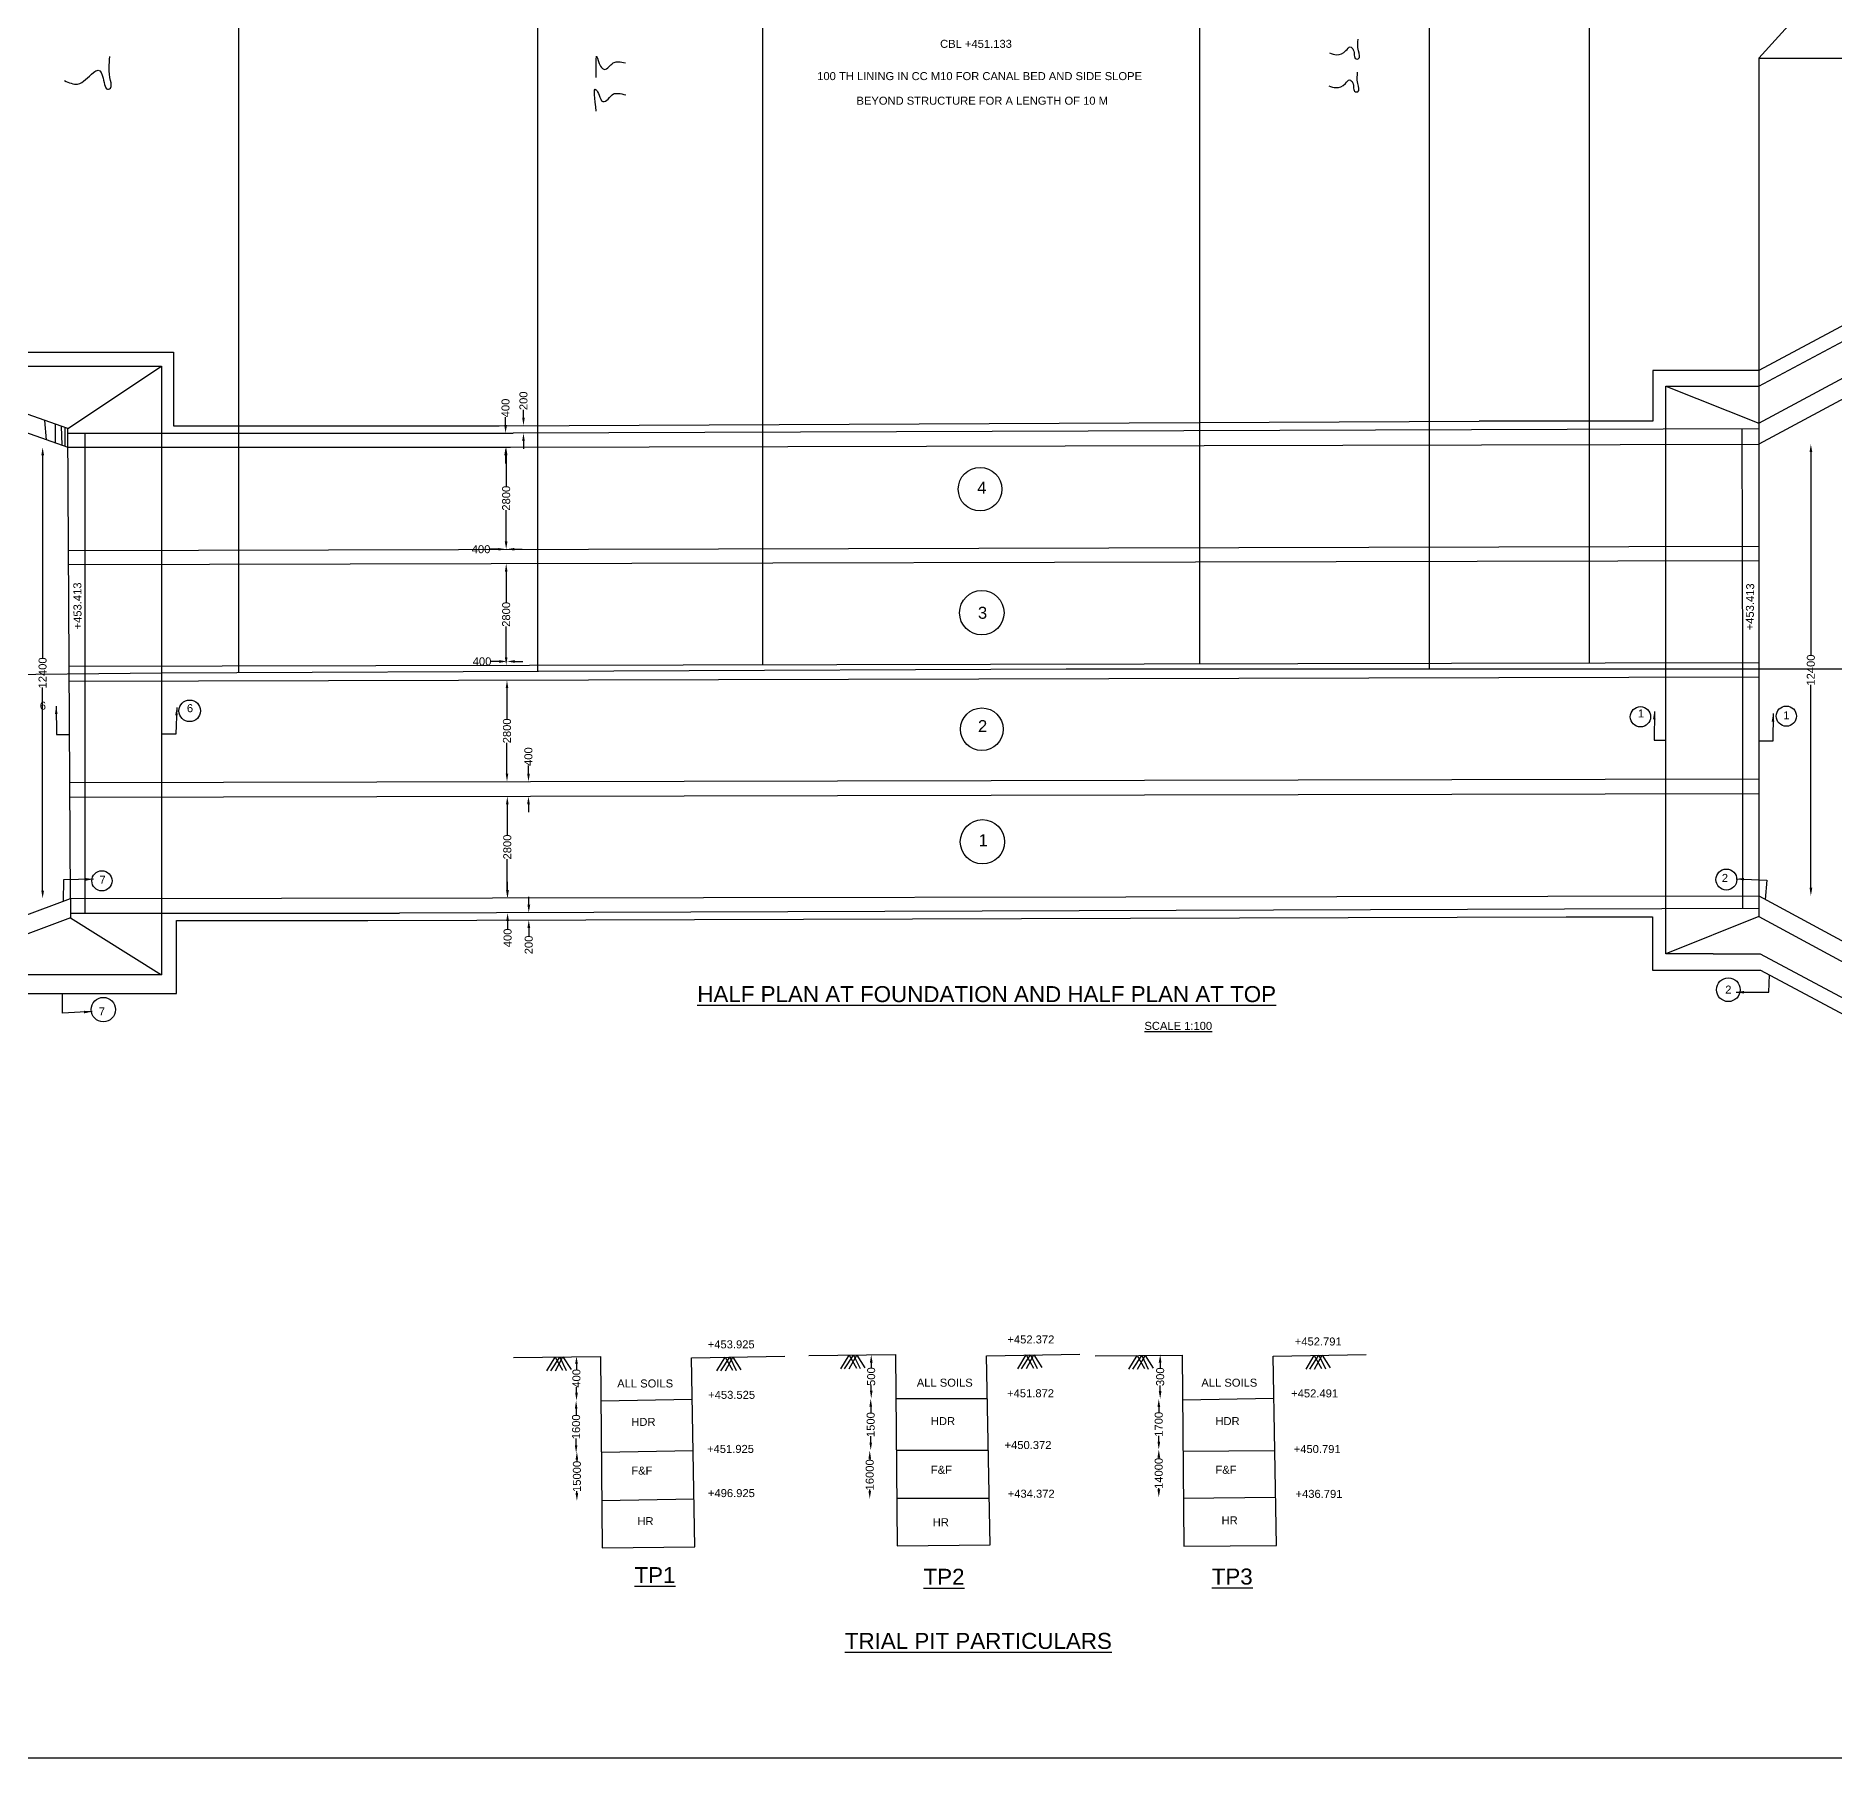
# Model space of a CAD drawing. Header units: millimetres. Extents: x 2122481 to 2151185, y 45593541 to 45612250.
# Drawn here: x 2129435 to 2140672, y 45593541 to 45604304 of the extents above; entities that cross this region are included whole.
import ezdxf

# ---------------------------------------------------------------- set-up
doc = ezdxf.new("R2010")
doc.units = ezdxf.units.MM
doc.header["$MEASUREMENT"] = 0
doc.header["$PDMODE"] = 32
doc.header["$PDSIZE"] = 300
for name, color, linetype in [('DIMENSIONS', 7, 'Continuous'), ('DRAWING', 2, 'Continuous'), ('TEXT', 7, 'Continuous')]:
    doc.layers.add(name, color=color, linetype=linetype)
doc.styles.get("Standard").update_dxf_attribs({"font": 'arial.ttf', "height": 50})
doc.dimstyles.get("Standard").update_dxf_attribs({"dimtxt": 50, "dimasz": 50, "dimexe": 0.18, "dimexo": 0.0625, "dimgap": 0.09, "dimtad": 0, "dimdec": 0, "dimzin": 0, "dimdsep": 46, "dimtxsty": 'Standard', "dimcen": 0.09, "dimse1": 1, "dimse2": 1, "dimadec": 0, "dimazin": 0, "dimtfac": 1, "dimtdec": 0, "dimtofl": 0, "dimtmove": 0, "dimatfit": 3, "dimfxl": 1, "dimtolj": 1, "dimtzin": 0, "dimarcsym": 0})

# ---------------------------------------------------------------- blocks, each defined once
blk = doc.blocks.new('*D76')
at = {"layer": 'Defpoints', "color": 0, "transparency": 16777216}
for p in [(2140201, 45601753), (2140527, 45601753), (2140201, 45598930)]:
    blk.add_point(p, dxfattribs=at)
at = {"layer": 'DIMENSIONS', "color": 0, "lineweight": -2, "transparency": 16777216}
for p, q in [((2140527, 45601703), (2140527, 45600433)), ((2140527, 45598980), (2140527, 45600249))]:
    blk.add_line(p, q, dxfattribs=at)
at = {"layer": 'DIMENSIONS', "color": 0, "transparency": 16777216}
for points in [[(2140519, 45601703), (2140536, 45601703), (2140527, 45601753)], [(2140519, 45598980), (2140536, 45598980), (2140527, 45598930)]]:
    blk.add_solid(points, dxfattribs=at)
at = {"layer": 'DIMENSIONS', "color": 0, "transparency": 16777216, "insert": (2140527, 45600341), "char_height": 50, "attachment_point": 5, "rotation": 90}
blk.add_mtext('\\A1;12400', dxfattribs=at)
blk = doc.blocks.new('*D78')
at = {"layer": 'Defpoints', "color": 0, "transparency": 16777216}
for p in [(2132515, 45598779), (2132532, 45598824), (2132532, 45598779)]:
    blk.add_point(p, dxfattribs=at)
at = {"layer": 'DIMENSIONS', "color": 0, "lineweight": -2, "transparency": 16777216}
for p, q in [((2132515, 45598874), (2132515, 45598924)), ((2132515, 45598729), (2132515, 45598679))]:
    blk.add_line(p, q, dxfattribs=at)
at = {"layer": 'DIMENSIONS', "color": 0, "transparency": 16777216}
for points in [[(2132507, 45598874), (2132524, 45598874), (2132515, 45598824)], [(2132507, 45598729), (2132524, 45598729), (2132515, 45598779)]]:
    blk.add_solid(points, dxfattribs=at)
at = {"layer": 'DIMENSIONS', "color": 0, "transparency": 16777216, "insert": (2132515, 45598623), "char_height": 50, "attachment_point": 5, "rotation": 90}
blk.add_mtext('\\A1;200', dxfattribs=at)
blk = doc.blocks.new('*D79')
at = {"layer": 'Defpoints', "color": 0, "transparency": 16777216}
for p in [(2132382, 45598917), (2132383, 45598823), (2132383, 45598823)]:
    blk.add_point(p, dxfattribs=at)
at = {"layer": 'DIMENSIONS', "color": 0, "lineweight": -2, "transparency": 16777216}
for p, q in [((2132383, 45598967), (2132383, 45599017)), ((2132383, 45598773), (2132383, 45598723))]:
    blk.add_line(p, q, dxfattribs=at)
at = {"layer": 'DIMENSIONS', "color": 0, "transparency": 16777216}
for points in [[(2132374, 45598967), (2132391, 45598967), (2132383, 45598917)], [(2132374, 45598773), (2132391, 45598773), (2132383, 45598823)]]:
    blk.add_solid(points, dxfattribs=at)
at = {"layer": 'DIMENSIONS', "color": 0, "transparency": 16777216, "insert": (2132383, 45598667), "char_height": 50, "attachment_point": 5, "rotation": 90}
blk.add_mtext('\\A1;400', dxfattribs=at)
blk = doc.blocks.new('*D80')
at = {"layer": 'Defpoints', "color": 0, "transparency": 16777216}
for p in [(2132381, 45599552), (2132381, 45599552), (2132382, 45598917)]:
    blk.add_point(p, dxfattribs=at)
at = {"layer": 'DIMENSIONS', "color": 0, "lineweight": -2, "transparency": 16777216}
for p, q in [((2132381, 45599502), (2132381, 45599310)), ((2132381, 45598967), (2132381, 45599159))]:
    blk.add_line(p, q, dxfattribs=at)
at = {"layer": 'DIMENSIONS', "color": 0, "transparency": 16777216}
for points in [[(2132373, 45599502), (2132389, 45599502), (2132381, 45599552)], [(2132373, 45598967), (2132389, 45598967), (2132381, 45598917)]]:
    blk.add_solid(points, dxfattribs=at)
at = {"layer": 'DIMENSIONS', "color": 0, "transparency": 16777216, "insert": (2132381, 45599235), "char_height": 50, "attachment_point": 5, "rotation": 90}
blk.add_mtext('\\A1;2800', dxfattribs=at)
blk = doc.blocks.new('*D81')
at = {"layer": 'Defpoints', "color": 0, "transparency": 16777216}
for p in [(2132381, 45599552), (2132513, 45599644), (2132513, 45599644)]:
    blk.add_point(p, dxfattribs=at)
at = {"layer": 'DIMENSIONS', "color": 0, "lineweight": -2, "transparency": 16777216}
for p, q in [((2132513, 45599694), (2132513, 45599744)), ((2132513, 45599502), (2132513, 45599452))]:
    blk.add_line(p, q, dxfattribs=at)
at = {"layer": 'DIMENSIONS', "color": 0, "transparency": 16777216}
for points in [[(2132505, 45599694), (2132522, 45599694), (2132513, 45599644)], [(2132505, 45599502), (2132522, 45599502), (2132513, 45599552)]]:
    blk.add_solid(points, dxfattribs=at)
at = {"layer": 'DIMENSIONS', "color": 0, "transparency": 16777216, "insert": (2132513, 45599800), "char_height": 50, "attachment_point": 5, "rotation": 90}
blk.add_mtext('\\A1;400', dxfattribs=at)
blk = doc.blocks.new('*D82')
at = {"layer": 'Defpoints', "color": 0, "transparency": 16777216}
for p in [(2132379, 45600278), (2132379, 45600278), (2132381, 45599643)]:
    blk.add_point(p, dxfattribs=at)
at = {"layer": 'DIMENSIONS', "color": 0, "lineweight": -2, "transparency": 16777216}
for p, q in [((2132379, 45600228), (2132379, 45600036)), ((2132379, 45599693), (2132379, 45599886))]:
    blk.add_line(p, q, dxfattribs=at)
at = {"layer": 'DIMENSIONS', "color": 0, "transparency": 16777216}
for points in [[(2132371, 45600228), (2132387, 45600228), (2132379, 45600278)], [(2132371, 45599693), (2132387, 45599693), (2132379, 45599643)]]:
    blk.add_solid(points, dxfattribs=at)
at = {"layer": 'DIMENSIONS', "color": 0, "transparency": 16777216, "insert": (2132379, 45599961), "char_height": 50, "attachment_point": 5, "rotation": 90}
blk.add_mtext('\\A1;2800', dxfattribs=at)
blk = doc.blocks.new('*D83')
at = {"layer": 'Defpoints', "color": 0, "transparency": 16777216}
for p in [(2132379, 45600395), (2132379, 45600371), (2132379, 45600278)]:
    blk.add_point(p, dxfattribs=at)
at = {"layer": 'DIMENSIONS', "color": 0, "lineweight": -2, "transparency": 16777216}
for p, q in [((2132329, 45600395), (2132279, 45600395)), ((2132429, 45600395), (2132479, 45600395))]:
    blk.add_line(p, q, dxfattribs=at)
at = {"layer": 'DIMENSIONS', "color": 0, "transparency": 16777216}
for points in [[(2132329, 45600403), (2132329, 45600386), (2132379, 45600395)], [(2132429, 45600403), (2132429, 45600386), (2132379, 45600395)]]:
    blk.add_solid(points, dxfattribs=at)
at = {"layer": 'DIMENSIONS', "color": 0, "transparency": 16777216, "insert": (2132223, 45600395), "char_height": 50, "attachment_point": 5}
blk.add_mtext('\\A1;400', dxfattribs=at)
blk = doc.blocks.new('*D84')
at = {"layer": 'Defpoints', "color": 0, "transparency": 16777216}
for p in [(2132374, 45601007), (2132377, 45601007), (2132379, 45600371)]:
    blk.add_point(p, dxfattribs=at)
at = {"layer": 'DIMENSIONS', "color": 0, "lineweight": -2, "transparency": 16777216}
for p, q in [((2132374, 45600957), (2132374, 45600764)), ((2132374, 45600421), (2132374, 45600614))]:
    blk.add_line(p, q, dxfattribs=at)
at = {"layer": 'DIMENSIONS', "color": 0, "transparency": 16777216}
for points in [[(2132366, 45600957), (2132382, 45600957), (2132374, 45601007)], [(2132366, 45600421), (2132382, 45600421), (2132374, 45600371)]]:
    blk.add_solid(points, dxfattribs=at)
at = {"layer": 'DIMENSIONS', "color": 0, "transparency": 16777216, "insert": (2132374, 45600689), "char_height": 50, "attachment_point": 5, "rotation": 90}
blk.add_mtext('\\A1;2800', dxfattribs=at)
blk = doc.blocks.new('*D85')
at = {"layer": 'Defpoints', "color": 0, "transparency": 16777216}
for p in [(2132374, 45601096), (2132374, 45601096), (2132374, 45601007)]:
    blk.add_point(p, dxfattribs=at)
at = {"layer": 'DIMENSIONS', "color": 0, "lineweight": -2, "transparency": 16777216}
for p, q in [((2132324, 45601096), (2132274, 45601096)), ((2132424, 45601096), (2132474, 45601096))]:
    blk.add_line(p, q, dxfattribs=at)
at = {"layer": 'DIMENSIONS', "color": 0, "transparency": 16777216}
for points in [[(2132324, 45601104), (2132324, 45601088), (2132374, 45601096)], [(2132424, 45601104), (2132424, 45601088), (2132374, 45601096)]]:
    blk.add_solid(points, dxfattribs=at)
at = {"layer": 'DIMENSIONS', "color": 0, "transparency": 16777216, "insert": (2132217, 45601096), "char_height": 50, "attachment_point": 5}
blk.add_mtext('\\A1;400', dxfattribs=at)
blk = doc.blocks.new('*D86')
at = {"layer": 'Defpoints', "color": 0, "transparency": 16777216}
for p in [(2132374, 45601733), (2132374, 45601733), (2132374, 45601096)]:
    blk.add_point(p, dxfattribs=at)
at = {"layer": 'DIMENSIONS', "color": 0, "lineweight": -2, "transparency": 16777216}
for p, q in [((2132374, 45601683), (2132374, 45601490)), ((2132374, 45601146), (2132374, 45601340))]:
    blk.add_line(p, q, dxfattribs=at)
at = {"layer": 'DIMENSIONS', "color": 0, "transparency": 16777216}
for points in [[(2132365, 45601683), (2132382, 45601683), (2132374, 45601733)], [(2132365, 45601146), (2132382, 45601146), (2132374, 45601096)]]:
    blk.add_solid(points, dxfattribs=at)
at = {"layer": 'DIMENSIONS', "color": 0, "transparency": 16777216, "insert": (2132374, 45601415), "char_height": 50, "attachment_point": 5, "rotation": 90}
blk.add_mtext('\\A1;2800', dxfattribs=at)
blk = doc.blocks.new('*D87')
at = {"layer": 'Defpoints', "color": 0, "transparency": 16777216}
for p in [(2132370, 45601822), (2132374, 45601822), (2132374, 45601733)]:
    blk.add_point(p, dxfattribs=at)
at = {"layer": 'DIMENSIONS', "color": 0, "lineweight": -2, "transparency": 16777216}
for p, q in [((2132370, 45601872), (2132370, 45601922)), ((2132370, 45601683), (2132370, 45601633))]:
    blk.add_line(p, q, dxfattribs=at)
at = {"layer": 'DIMENSIONS', "color": 0, "transparency": 16777216}
for points in [[(2132362, 45601872), (2132379, 45601872), (2132370, 45601822)], [(2132362, 45601683), (2132379, 45601683), (2132370, 45601733)]]:
    blk.add_solid(points, dxfattribs=at)
at = {"layer": 'DIMENSIONS', "color": 0, "transparency": 16777216, "insert": (2132370, 45601979), "char_height": 50, "attachment_point": 5, "rotation": 90}
blk.add_mtext('\\A1;400', dxfattribs=at)
blk = doc.blocks.new('*D88')
at = {"layer": 'Defpoints', "color": 0, "transparency": 16777216}
for p in [(2132463, 45601868), (2132463, 45601823), (2132482, 45601868)]:
    blk.add_point(p, dxfattribs=at)
at = {"layer": 'DIMENSIONS', "color": 0, "lineweight": -2, "transparency": 16777216}
for p, q in [((2132482, 45601918), (2132482, 45601968)), ((2132482, 45601773), (2132482, 45601723))]:
    blk.add_line(p, q, dxfattribs=at)
at = {"layer": 'DIMENSIONS', "color": 0, "transparency": 16777216}
for points in [[(2132474, 45601918), (2132490, 45601918), (2132482, 45601868)], [(2132474, 45601773), (2132490, 45601773), (2132482, 45601823)]]:
    blk.add_solid(points, dxfattribs=at)
at = {"layer": 'DIMENSIONS', "color": 0, "transparency": 16777216, "insert": (2132482, 45602024), "char_height": 50, "attachment_point": 5, "rotation": 90}
blk.add_mtext('\\A1;200', dxfattribs=at)
blk = doc.blocks.new('*D89')
at = {"layer": 'Defpoints', "color": 0, "transparency": 16777216}
for p in [(2129477, 45601733), (2129634, 45601733), (2129650, 45598913)]:
    blk.add_point(p, dxfattribs=at)
at = {"layer": 'DIMENSIONS', "color": 0, "lineweight": -2, "transparency": 16777216}
for p, q in [((2129477, 45601683), (2129477, 45600415)), ((2129477, 45598963), (2129477, 45600231))]:
    blk.add_line(p, q, dxfattribs=at)
at = {"layer": 'DIMENSIONS', "color": 0, "transparency": 16777216}
for points in [[(2129469, 45601683), (2129486, 45601683), (2129477, 45601733)], [(2129469, 45598963), (2129486, 45598963), (2129477, 45598913)]]:
    blk.add_solid(points, dxfattribs=at)
at = {"layer": 'DIMENSIONS', "color": 0, "transparency": 16777216, "insert": (2129477, 45600323), "char_height": 50, "attachment_point": 5, "rotation": 90}
blk.add_mtext('\\A1;12400', dxfattribs=at)
blk = doc.blocks.new('*D94')
at = {"layer": 'Defpoints', "color": 0, "transparency": 16777216}
for p in [(2132813, 45596053), (2132816, 45596053), (2132817, 45595775)]:
    blk.add_point(p, dxfattribs=at)
at = {"layer": 'DIMENSIONS', "color": 0, "lineweight": -2, "transparency": 16777216}
for p, q in [((2132813, 45596003), (2132813, 45595970)), ((2132813, 45595825), (2132813, 45595858))]:
    blk.add_line(p, q, dxfattribs=at)
at = {"layer": 'DIMENSIONS', "color": 0, "transparency": 16777216}
for points in [[(2132805, 45596003), (2132822, 45596003), (2132813, 45596053)], [(2132805, 45595825), (2132822, 45595825), (2132813, 45595775)]]:
    blk.add_solid(points, dxfattribs=at)
at = {"layer": 'DIMENSIONS', "color": 0, "transparency": 16777216, "insert": (2132813, 45595914), "char_height": 50, "attachment_point": 5, "rotation": 90}
blk.add_mtext('\\A1;400', dxfattribs=at)
blk = doc.blocks.new('*D95')
at = {"layer": 'Defpoints', "color": 0, "transparency": 16777216}
for p in [(2132813, 45595775), (2132810, 45595446), (2132811, 45595446)]:
    blk.add_point(p, dxfattribs=at)
at = {"layer": 'DIMENSIONS', "color": 0, "lineweight": -2, "transparency": 16777216}
for p, q in [((2132811, 45595725), (2132811, 45595683)), ((2132811, 45595496), (2132811, 45595539))]:
    blk.add_line(p, q, dxfattribs=at)
at = {"layer": 'DIMENSIONS', "color": 0, "transparency": 16777216}
for points in [[(2132803, 45595725), (2132819, 45595725), (2132811, 45595775)], [(2132803, 45595496), (2132819, 45595496), (2132811, 45595446)]]:
    blk.add_solid(points, dxfattribs=at)
at = {"layer": 'DIMENSIONS', "color": 0, "transparency": 16777216, "insert": (2132811, 45595611), "char_height": 50, "attachment_point": 5, "rotation": 90}
blk.add_mtext('\\A1;1600', dxfattribs=at)
blk = doc.blocks.new('*D96')
at = {"layer": 'Defpoints', "color": 0, "transparency": 16777216}
for p in [(2132810, 45595455), (2132816, 45595148), (2132817, 45595148)]:
    blk.add_point(p, dxfattribs=at)
at = {"layer": 'DIMENSIONS', "color": 0, "lineweight": -2, "transparency": 16777216}
for p, q in [((2132816, 45595405), (2132816, 45595393)), ((2132816, 45595198), (2132816, 45595209))]:
    blk.add_line(p, q, dxfattribs=at)
at = {"layer": 'DIMENSIONS', "color": 0, "transparency": 16777216}
for points in [[(2132807, 45595405), (2132824, 45595405), (2132816, 45595455)], [(2132807, 45595198), (2132824, 45595198), (2132816, 45595148)]]:
    blk.add_solid(points, dxfattribs=at)
at = {"layer": 'DIMENSIONS', "color": 0, "transparency": 16777216, "insert": (2132816, 45595301), "char_height": 50, "attachment_point": 5, "rotation": 90}
blk.add_mtext('\\A1;15000', dxfattribs=at)
blk = doc.blocks.new('*D97')
at = {"layer": 'Defpoints', "color": 0, "transparency": 16777216}
for p in [(2134652, 45595463), (2134646, 45595160), (2134651, 45595160)]:
    blk.add_point(p, dxfattribs=at)
at = {"layer": 'DIMENSIONS', "color": 0, "lineweight": -2, "transparency": 16777216}
for p, q in [((2134646, 45595413), (2134646, 45595403)), ((2134646, 45595210), (2134646, 45595220))]:
    blk.add_line(p, q, dxfattribs=at)
at = {"layer": 'DIMENSIONS', "color": 0, "transparency": 16777216}
for points in [[(2134638, 45595413), (2134654, 45595413), (2134646, 45595463)], [(2134638, 45595210), (2134654, 45595210), (2134646, 45595160)]]:
    blk.add_solid(points, dxfattribs=at)
at = {"layer": 'DIMENSIONS', "color": 0, "transparency": 16777216, "insert": (2134646, 45595311), "char_height": 50, "attachment_point": 5, "rotation": 90}
blk.add_mtext('\\A1;16000', dxfattribs=at)
blk = doc.blocks.new('*D98')
at = {"layer": 'Defpoints', "color": 0, "transparency": 16777216}
for p in [(2134648, 45595788), (2134652, 45595788), (2134646, 45595463)]:
    blk.add_point(p, dxfattribs=at)
at = {"layer": 'DIMENSIONS', "color": 0, "lineweight": -2, "transparency": 16777216}
for p, q in [((2134652, 45595738), (2134652, 45595698)), ((2134652, 45595513), (2134652, 45595553))]:
    blk.add_line(p, q, dxfattribs=at)
at = {"layer": 'DIMENSIONS', "color": 0, "transparency": 16777216}
for points in [[(2134644, 45595738), (2134660, 45595738), (2134652, 45595788)], [(2134644, 45595513), (2134660, 45595513), (2134652, 45595463)]]:
    blk.add_solid(points, dxfattribs=at)
at = {"layer": 'DIMENSIONS', "color": 0, "transparency": 16777216, "insert": (2134652, 45595625), "char_height": 50, "attachment_point": 5, "rotation": 90}
blk.add_mtext('\\A1;1500', dxfattribs=at)
blk = doc.blocks.new('*D99')
at = {"layer": 'Defpoints', "color": 0, "transparency": 16777216}
for p in [(2134648, 45596062), (2134655, 45596062), (2134652, 45595788)]:
    blk.add_point(p, dxfattribs=at)
at = {"layer": 'DIMENSIONS', "color": 0, "lineweight": -2, "transparency": 16777216}
for p, q in [((2134655, 45596012), (2134655, 45595980)), ((2134655, 45595838), (2134655, 45595870))]:
    blk.add_line(p, q, dxfattribs=at)
at = {"layer": 'DIMENSIONS', "color": 0, "transparency": 16777216}
for points in [[(2134647, 45596012), (2134664, 45596012), (2134655, 45596062)], [(2134647, 45595838), (2134664, 45595838), (2134655, 45595788)]]:
    blk.add_solid(points, dxfattribs=at)
at = {"layer": 'DIMENSIONS', "color": 0, "transparency": 16777216, "insert": (2134655, 45595925), "char_height": 50, "attachment_point": 5, "rotation": 90}
blk.add_mtext('\\A1;500', dxfattribs=at)
blk = doc.blocks.new('*D100')
at = {"layer": 'Defpoints', "color": 0, "transparency": 16777216}
for p in [(2136451, 45595469), (2136452, 45595170), (2136455, 45595170)]:
    blk.add_point(p, dxfattribs=at)
at = {"layer": 'DIMENSIONS', "color": 0, "lineweight": -2, "transparency": 16777216}
for p, q in [((2136452, 45595419), (2136452, 45595411)), ((2136452, 45595220), (2136452, 45595228))]:
    blk.add_line(p, q, dxfattribs=at)
at = {"layer": 'DIMENSIONS', "color": 0, "transparency": 16777216}
for points in [[(2136444, 45595419), (2136461, 45595419), (2136452, 45595469)], [(2136444, 45595220), (2136461, 45595220), (2136452, 45595170)]]:
    blk.add_solid(points, dxfattribs=at)
at = {"layer": 'DIMENSIONS', "color": 0, "transparency": 16777216, "insert": (2136452, 45595320), "char_height": 50, "attachment_point": 5, "rotation": 90}
blk.add_mtext('\\A1;14000', dxfattribs=at)
blk = doc.blocks.new('*D101')
at = {"layer": 'Defpoints', "color": 0, "transparency": 16777216}
for p in [(2136452, 45595785), (2136458, 45595785), (2136452, 45595469)]:
    blk.add_point(p, dxfattribs=at)
at = {"layer": 'DIMENSIONS', "color": 0, "lineweight": -2, "transparency": 16777216}
for p, q in [((2136452, 45595735), (2136452, 45595700)), ((2136452, 45595519), (2136452, 45595555))]:
    blk.add_line(p, q, dxfattribs=at)
at = {"layer": 'DIMENSIONS', "color": 0, "transparency": 16777216}
for points in [[(2136444, 45595735), (2136461, 45595735), (2136452, 45595785)], [(2136444, 45595519), (2136461, 45595519), (2136452, 45595469)]]:
    blk.add_solid(points, dxfattribs=at)
at = {"layer": 'DIMENSIONS', "color": 0, "transparency": 16777216, "insert": (2136452, 45595627), "char_height": 50, "attachment_point": 5, "rotation": 90}
blk.add_mtext('\\A1;1700', dxfattribs=at)
blk = doc.blocks.new('*D102')
at = {"layer": 'Defpoints', "color": 0, "transparency": 16777216}
for p in [(2136451, 45596063), (2136461, 45596063), (2136452, 45595785)]:
    blk.add_point(p, dxfattribs=at)
at = {"layer": 'DIMENSIONS', "color": 0, "lineweight": -2, "transparency": 16777216}
for p, q in [((2136461, 45596013), (2136461, 45595979)), ((2136461, 45595835), (2136461, 45595869))]:
    blk.add_line(p, q, dxfattribs=at)
at = {"layer": 'DIMENSIONS', "color": 0, "transparency": 16777216}
for points in [[(2136452, 45596013), (2136469, 45596013), (2136461, 45596063)], [(2136452, 45595835), (2136469, 45595835), (2136461, 45595785)]]:
    blk.add_solid(points, dxfattribs=at)
at = {"layer": 'DIMENSIONS', "color": 0, "transparency": 16777216, "insert": (2136461, 45595924), "char_height": 50, "attachment_point": 5, "rotation": 90}
blk.add_mtext('\\A1;300', dxfattribs=at)

msp = doc.modelspace()

# ---------------------------------------------------------------- linework, layer by layer
at = {"layer": 'DRAWING', "color": 0}
for points in [[(2130703.8, 45600323.1), (2130703.8, 45606602.7)], [(2132571, 45600331.4), (2132571, 45606602.7)], [(2133977.6, 45600374.4), (2133977.6, 45606602.7)], [(2136708.1, 45600380.3), (2136708.1, 45606602.7)], [(2138143, 45600346), (2138143, 45606602.7)], [(2139143.3, 45600385.5), (2139143.3, 45606602.7)], [(2140611.5, 45604618.6), (2140201.5, 45604165.1), (2140201.5, 45598799.8)], [(2140201.5, 45604165.1), (2141755, 45604165.1)], [(2125959.2, 45602995.1), (2125959.2, 45604119.4), (2126353.1, 45604119.4), (2126353.1, 45603241.7), (2128955.4, 45602327.7), (2130295.5, 45602327.7), (2130295.5, 45601867.4)], [(2126028.2, 45603983.6), (2126028.2, 45604028.9), (2126268, 45604028.9), (2126268, 45603184.6), (2128955.4, 45602240.8), (2130220.4, 45602240.8), (2130220.4, 45598435.5), (2128992.3, 45598435.5), (2126354.6, 45597413.4), (2126354.6, 45596572.1), (2126123.7, 45596572.1), (2126123.7, 45597594.5), (2129650.5, 45598912.7), (2129633.6, 45601850.3), (2130220.4, 45602240.8)], [(2129633.6, 45601850.3), (2126148.2, 45603080.9), (2126148.1, 45604028.9)], [(2144004.8, 45603044.3), (2144004.8, 45603880.5), (2143450.8, 45603880.5), (2143450.8, 45603591.6), (2142582.1, 45603591.6), (2141709.5, 45603019.3), (2140201.5, 45602213.8), (2139539.4, 45602213.8), (2139539.4, 45601896.9), (2138454.8, 45601896.9)], [(2140201.5, 45602115.9), (2141763.8, 45602947.9), (2142605.1, 45603503.2), (2143539.1, 45603503.2), (2143539.1, 45603793.4), (2143943.9, 45603793.4), (2143943.9, 45603045.7)], [(2140201.5, 45601884.6), (2142582.9, 45603164.3), (2143829.1, 45603164.3), (2143829.1, 45603793.4)], [(2142602.9, 45603043.1), (2140201.5, 45601752.8)], [(2125959.2, 45602995.1), (2126041.1, 45596478.4), (2126443.2, 45596478.4), (2126443.2, 45597348.8), (2128995.6, 45598319.7), (2130314.3, 45598319.7), (2130314.3, 45598775.9), (2131509.1, 45598775.9)], [(2126028.2, 45602995.1), (2128955.4, 45601973.6), (2129634.3, 45601733.3)], [(2139916.2, 45598566.5), (2139621.5, 45598566.5), (2139621.5, 45602115.9), (2140201.5, 45602115.9)], [(2139621.5, 45602115.9), (2140201.5, 45601884.6)], [(2129556, 45601877.7), (2129555.5, 45601761.1)], [(2129592.2, 45601864.9), (2129596.2, 45601746.8)], [(2129616.5, 45601856.4), (2129615.4, 45601739.9)], [(2129633.8, 45601822.5), (2132416.7, 45601822.5)], [(2129742.6, 45598820.6), (2129742.6, 45601822.5)], [(2130295.5, 45601867.4), (2132330.6, 45601867.4)], [(2132330.6, 45601867.4), (2138454.8, 45601896.9)], [(2140201.5, 45601847.8), (2132416.7, 45601822.5)], [(2140102.9, 45600346), (2140098, 45601847.4)], [(2129634.3, 45601733.3), (2132401.7, 45601733.3)], [(2132401.7, 45601733.3), (2140201.5, 45601752.8)], [(2129638, 45601088.8), (2140201.5, 45601116.2)], [(2129638.5, 45601000.3), (2140201.5, 45601025.9)], [(2146775.2, 45600442.8), (2146775.2, 45600346), (2135873.4, 45600346), (2130220.4, 45600321), (2122959.2, 45600244.2), (2122959.2, 45600712.3)], [(2129638, 45600365.2), (2140201.5, 45600387.7)], [(2138997.7, 45598797.9), (2139536.8, 45598797.9), (2139536.8, 45598465.5), (2140212.7, 45598465.5), (2141727.5, 45597656.8), (2142591.6, 45597082.1), (2143455, 45597082.1), (2143455, 45596806.7), (2144010, 45596806.7), (2144010, 45600328.7)], [(2140102.9, 45598850.5), (2140102.9, 45600346)], [(2129638, 45600271), (2140201.5, 45600298.3)], [(2129646.3, 45599637.3), (2140201.5, 45599661.2)], [(2129646.8, 45599546), (2140201.5, 45599569)], [(2129650.5, 45598912.7), (2129650.5, 45598792.2), (2126226.2, 45597508.9), (2126226.2, 45596572.1)], [(2129650.5, 45598912.7), (2140201.5, 45598929.7)], [(2140201.5, 45598929.7), (2142617.5, 45597622.8), (2143950.1, 45597622.8), (2143950.1, 45596897), (2143843, 45596897)], [(2129650.5, 45598820.6), (2131707.5, 45598820.6)], [(2129650.5, 45598792.2), (2130220.4, 45598435.5)], [(2131509.1, 45598775.9), (2138997.7, 45598797.9)], [(2140201.5, 45598850.9), (2131707.5, 45598820.6)], [(2140201.5, 45598799.8), (2139621.5, 45598566.5)], [(2140201.5, 45598799.8), (2142589.4, 45597509.9), (2143843, 45597509.9), (2143843, 45596897)], [(2139916.2, 45598566.5), (2140209.7, 45598566.5), (2141760.1, 45597739.9), (2142612.9, 45597173.5), (2142855.6, 45597180.2)], [(2134264.3, 45596057.3), (2134807.3, 45596062.2), (2134818.1, 45594867.6), (2135397.4, 45594872.8), (2135376.2, 45596055.7), (2135958.9, 45596066.1)], [(2136054.4, 45596054.7), (2136597.4, 45596059.6), (2136608.1, 45594864.9), (2137187.4, 45594870.2), (2137166.3, 45596053.1), (2137748.9, 45596063.5)], [(2132420.3, 45596044.9), (2132963.3, 45596049.8), (2132974, 45594855.2), (2133553.4, 45594860.4), (2133532.2, 45596043.3), (2134114.9, 45596053.7)], [(2132965.8, 45595774.3), (2133536.8, 45595784.5)], [(2134809.8, 45595787.4), (2135381, 45595788)], [(2136599.9, 45595779.6), (2137171, 45595789.8)], [(2132968.7, 45595452.5), (2133542.6, 45595462.8)], [(2134812.7, 45595464.9), (2135386.8, 45595464.2)], [(2137176.9, 45595461.6), (2136602.8, 45595456.5)], [(2132971.4, 45595151.1), (2133548, 45595161.4)], [(2134815.4, 45595166), (2135392.2, 45595164.9)], [(2137182.1, 45595169.1), (2136605.4, 45595163.9)]]:
    msp.add_lwpolyline(points, dxfattribs=at)
for centre, radius in [((2135335.3, 45601471.6), 136.2), ((2135346.2, 45600699.3), 138.9), ((2135346.2, 45599970.9), 133.4), ((2139462.1, 45600049), 63.4), ((2140373.8, 45600053), 63.2), ((2135350.2, 45599267.6), 138.4), ((2139999.2, 45599031.6), 65.5), ((2140011.4, 45598343.2), 74.3)]:
    msp.add_circle(centre, radius, dxfattribs=at)
for points in [[(2137518, 45604198.3), (2137563.9, 45604186.5), (2137622.1, 45604212.8), (2137648.9, 45604235.3), (2137667.7, 45604218.4), (2137685.5, 45604160.7), (2137699.1, 45604161.2), (2137700.1, 45604212.1), (2137698.7, 45604283.9)], [(2129613.7, 45604025.1), (2129696, 45604003.8), (2129796, 45604076.2), (2129823.4, 45604089.6), (2129855.1, 45604040.3), (2129889.6, 45603971.4), (2129900.2, 45603978.4), (2129901.6, 45604024.9), (2129897.3, 45604175.4)], [(2132936.2, 45604043.8), (2132941.1, 45604174.5), (2132963.1, 45604115.9), (2132990.6, 45604095.1), (2133028.5, 45604124.4), (2133048.1, 45604138.5), (2133074.9, 45604143.4), (2133118.9, 45604135.4)], [(2137514, 45603992.9), (2137559.9, 45603981.1), (2137618.1, 45604007.4), (2137644.9, 45604029.9), (2137663.6, 45604013), (2137681.5, 45603955.3), (2137695.1, 45603955.8), (2137696.1, 45604006.7), (2137694.7, 45604078.5)], [(2132936.9, 45603833.5), (2132935.7, 45603968.4), (2132954.6, 45603934.2), (2132977.8, 45603893.9), (2133012, 45603909.8), (2133044.4, 45603942.2), (2133073.2, 45603945.2), (2133120.8, 45603936.7)]]:
    msp.add_spline(points, degree=3, dxfattribs=at)
at = {"layer": 'TEXT', "color": 0}
msp.add_lwpolyline([(2151126.1, 45593540.9), (2122480.5, 45593540.9), (2122480.5, 45612249.7), (2151126.1, 45612249.7)], close=True, dxfattribs=at)
for points in [[(2129489.5, 45601901.2), (2129500, 45601780.8)], [(2134464.9, 45595973.5), (2134516.7, 45596059.6), (2134562.5, 45595977.2)], [(2134489, 45595973.5), (2134545.3, 45596059.8), (2134585.8, 45595975)], [(2134518.2, 45595974.2), (2134565.5, 45596060), (2134615.6, 45595980.8)], [(2135571.2, 45595974), (2135622.9, 45596060.1), (2135668.7, 45595977.7)], [(2135595.2, 45595974), (2135651.5, 45596060.4), (2135692, 45595975.5)], [(2135624.5, 45595974.7), (2135671.7, 45596060.5), (2135721.8, 45595981.3)], [(2132628.4, 45595961.2), (2132680.1, 45596047.3), (2132726, 45595964.9)], [(2132652.4, 45595961.2), (2132708.7, 45596047.5), (2132749.2, 45595962.7)], [(2132681.7, 45595961.9), (2132728.9, 45596047.7), (2132779, 45595968.5)], [(2133690.5, 45595961), (2133742.2, 45596047.1), (2133788, 45595964.7)], [(2133714.5, 45595961), (2133770.8, 45596047.3), (2133811.3, 45595962.5)], [(2133743.8, 45595961.7), (2133791, 45596047.5), (2133841.1, 45595968.3)], [(2136265.9, 45595971), (2136317.7, 45596057.1), (2136363.5, 45595974.7)], [(2136289.9, 45595971), (2136346.2, 45596057.3), (2136386.7, 45595972.5)], [(2136319.2, 45595971.7), (2136366.5, 45596057.5), (2136416.5, 45595978.3)], [(2137372.5, 45595971.6), (2137424.2, 45596057.7), (2137470, 45595975.3)], [(2137396.5, 45595971.6), (2137452.8, 45596058), (2137493.3, 45595973.1)], [(2137425.7, 45595972.3), (2137473, 45596058.1), (2137523.1, 45595978.9)]]:
    msp.add_lwpolyline(points, dxfattribs=at)
for centre, radius in [((2130396.1, 45600086.2), 67.6), ((2129847.8, 45599023.4), 63), ((2129856.3, 45598218.7), 76.3)]:
    msp.add_circle(centre, radius, dxfattribs=at)

# ---------------------------------------------------------------- texts
for s, height, p in [('CBL +451.133', 50, (2135085.6, 45604230)), ('100 TH LINING IN CC M10 FOR CANAL BED AND SIDE SLOPE', 50, (2134317.5, 45604028.3)), ('BEYOND STRUCTURE FOR A LENGTH OF 10 M', 50, (2134562.9, 45603874.5)), ('4', 75, (2135317.4, 45601443.4)), ('3', 75, (2135321.6, 45600661.6)), ('6', 50, (2129459.4, 45600093.3)), ('6', 50, (2130378.6, 45600077.6)), ('2', 75, (2135321.8, 45599953.1)), ('1', 50, (2139446.7, 45600044.7)), ('1', 50, (2140355, 45600033.5)), ('1', 75, (2135326.1, 45599239.9)), ('7', 50, (2129832, 45599005)), ('2', 50, (2139970.8, 45599017)), ('%%UHALF PLAN AT FOUNDATION AND HALF PLAN AT TOP', 100, (2133568.2, 45598265.7)), ('2', 50, (2139992.1, 45598319)), ('7', 50, (2129827.9, 45598182)), ('%%USCALE 1:100', 50, (2136362.4, 45598092.2)), ('+452.372', 50, (2135506.2, 45596132.3)), ('+453.925', 50, (2133633.4, 45596101.6)), ('+452.791', 50, (2137302, 45596119.5)), ('ALL SOILS', 50, (2133067.7, 45595857.1)), ('+453.525', 50, (2133636.1, 45595786)), ('ALL SOILS', 50, (2134939.9, 45595862)), ('+451.872', 50, (2135504.2, 45595796)), ('ALL SOILS', 50, (2136718.2, 45595862)), ('+452.491', 50, (2137279.4, 45595795)), ('HDR', 50, (2133155.7, 45595617)), ('HDR', 50, (2135027.9, 45595621.9)), ('HDR', 50, (2136806.2, 45595621.9)), ('+451.925', 50, (2133629.2, 45595448.2)), ('+450.372', 50, (2135488.3, 45595472.4)), ('+450.791', 50, (2137295.4, 45595447.2)), ('F&F', 50, (2133155.8, 45595312.6)), ('F&F', 50, (2135027.9, 45595317.6)), ('F&F', 50, (2136806.3, 45595317.6)), ('+496.925', 50, (2133634.7, 45595171.8)), ('+434.372', 50, (2135508.2, 45595168)), ('+436.791', 50, (2137306.6, 45595167.1)), ('HR', 50, (2136844.4, 45595001.5)), ('HR', 50, (2133193.9, 45594996.5)), ('HR', 50, (2135039.3, 45594990)), ('%%UTP1', 100, (2133175.3, 45594634.2)), ('%%UTP2', 100, (2134982, 45594623.7)), ('%%UTP3', 100, (2136782.8, 45594625.4)), ('%%UTRIAL PIT PARTICULARS', 100, (2134490.3, 45594223))]:
    msp.add_text(s, height=height, dxfattribs=at).set_placement(p)
for rotation, p in [(90.32844, (2129720.6, 45600595.3)), (89.4101, (2140170, 45600589.3))]:
    msp.add_text('+453.413', height=50, rotation=rotation, dxfattribs=at).set_placement(p)

# ---------------------------------------------------------------- dimensions: what is measured, and where the dimension line sits
at = {"layer": 'DIMENSIONS', "color": 0}
for base, p1, p2, text, picture, middle in [((2132370.2, 45601822.5), (2132373.7, 45601733.3), (2132373.7, 45601822.5), '400', '*D87', (2132370.2, 45601978.7)), ((2132482.1, 45601868), (2132463.5, 45601822.6), (2132463.2, 45601868), '200', '*D88', (2132482.1, 45602023.7)), ((2129477.4, 45601733.3), (2129650.5, 45598912.7), (2129634.3, 45601733.3), '12400', '*D89', (2129477.4, 45600323)), ((2132373.7, 45601733.3), (2132373.7, 45601095.9), (2132373.7, 45601733.3), '2800', '*D86', (2132373.7, 45601414.6)), ((2140527.5, 45601752.8), (2140201.5, 45598929.7), (2140201.5, 45601752.8), '12400', '*D76', (2140527.5, 45600341.2)), ((2132373.9, 45601007), (2132378.8, 45600371), (2132377.3, 45601007), '2800', '*D84', (2132373.9, 45600689)), ((2132379, 45600278.1), (2132380.7, 45599643.5), (2132379, 45600278.1), '2800', '*D82', (2132379, 45599960.8)), ((2132513.5, 45599643.8), (2132380.9, 45599552), (2132513.5, 45599643.8), '400', '*D81', (2132513.5, 45599800)), ((2132380.9, 45599552), (2132382.3, 45598917.1), (2132380.9, 45599552), '2800', '*D80', (2132380.9, 45599234.5)), ((2132382.6, 45598823), (2132382.3, 45598917.1), (2132382.6, 45598823), '400', '*D79', (2132382.6, 45598666.7)), ((2132515.3, 45598778.9), (2132531.6, 45598823.5), (2132531.7, 45598778.9), '200', '*D78', (2132515.3, 45598623.2)), ((2134655.2, 45596062.3), (2134652.1, 45595787.8), (2134647.6, 45596062.3), '500', '*D99', (2134655.2, 45595925)), ((2136460.6, 45596063.1), (2136452.3, 45595785.4), (2136450.6, 45596063.1), '300', '*D102', (2136460.6, 45595924.2)), ((2132813.5, 45596052.7), (2132817.1, 45595775.3), (2132815.9, 45596052.7), '400', '*D94', (2132813.5, 45595914)), ((2132811, 45595446.4), (2132813.5, 45595775.3), (2132809.8, 45595446.4), '1600', '*D95', (2132811, 45595610.8)), ((2134652.1, 45595787.8), (2134646, 45595462.8), (2134647.5, 45595787.8), '1500', '*D98', (2134652.1, 45595625.3)), ((2136452.3, 45595785.4), (2136452.2, 45595469.1), (2136458.2, 45595785.4), '1700', '*D101', (2136452.3, 45595627.3)), ((2132815.8, 45595147.7), (2132809.6, 45595454.7), (2132817, 45595147.7), '15000', '*D96', (2132815.8, 45595301.2)), ((2134646, 45595159.8), (2134652.1, 45595462.8), (2134650.6, 45595159.8), '16000', '*D97', (2134646, 45595311.3)), ((2136452.2, 45595170.2), (2136450.8, 45595469.1), (2136454.9, 45595170.2), '14000', '*D100', (2136452.2, 45595319.7))]:
    dim = msp.add_linear_dim(base=base, p1=p1, p2=p2, angle=90, text=text, dimstyle='Standard', dxfattribs=at)
    dim.commit()
    dim.dimension.update_dxf_attribs({"geometry": picture, "text_midpoint": middle})
for base, p1, p2, picture, middle in [((2132373.5, 45601095.9), (2132373.7, 45601007), (2132373.5, 45601095.9), '*D85', (2132217.3, 45601095.9)), ((2132378.8, 45600394.7), (2132379, 45600278.1), (2132378.8, 45600371), '*D83', (2132222.6, 45600394.7))]:
    dim = msp.add_linear_dim(base=base, p1=p1, p2=p2, text='400', dimstyle='Standard', dxfattribs=at)
    dim.commit()
    dim.dimension.update_dxf_attribs({"geometry": picture, "text_midpoint": middle})

# ---------------------------------------------------------------- leaders
for points in [[(2129561.6, 45600116.1), (2129564.1, 45599938.4), (2129644.6, 45599938.9)], [(2130315.1, 45600107.5), (2130310.1, 45599939.7), (2130220.4, 45599939.7)], [(2139549, 45600082.2), (2139548, 45599903.2), (2139621.5, 45599903.2)], [(2140291.2, 45600069), (2140289.1, 45599896.1), (2140201.5, 45599896.1)], [(2129795.3, 45599033.7), (2129607.1, 45599030.3), (2129604.8, 45598895.7)], [(2140059.6, 45599035.7), (2140252.9, 45599028.7), (2140242.1, 45598907.7)], [(2140059.6, 45598327.3), (2140264.6, 45598327.3), (2140268.9, 45598435.5)], [(2129785.9, 45598206), (2129602, 45598196.5), (2129602, 45598319.7)]]:
    msp.add_leader(points, dimstyle='Standard', override={"dimgap": 0.09, "dimtad": 0}, dxfattribs=at)

doc.saveas('drawing.dxf')
